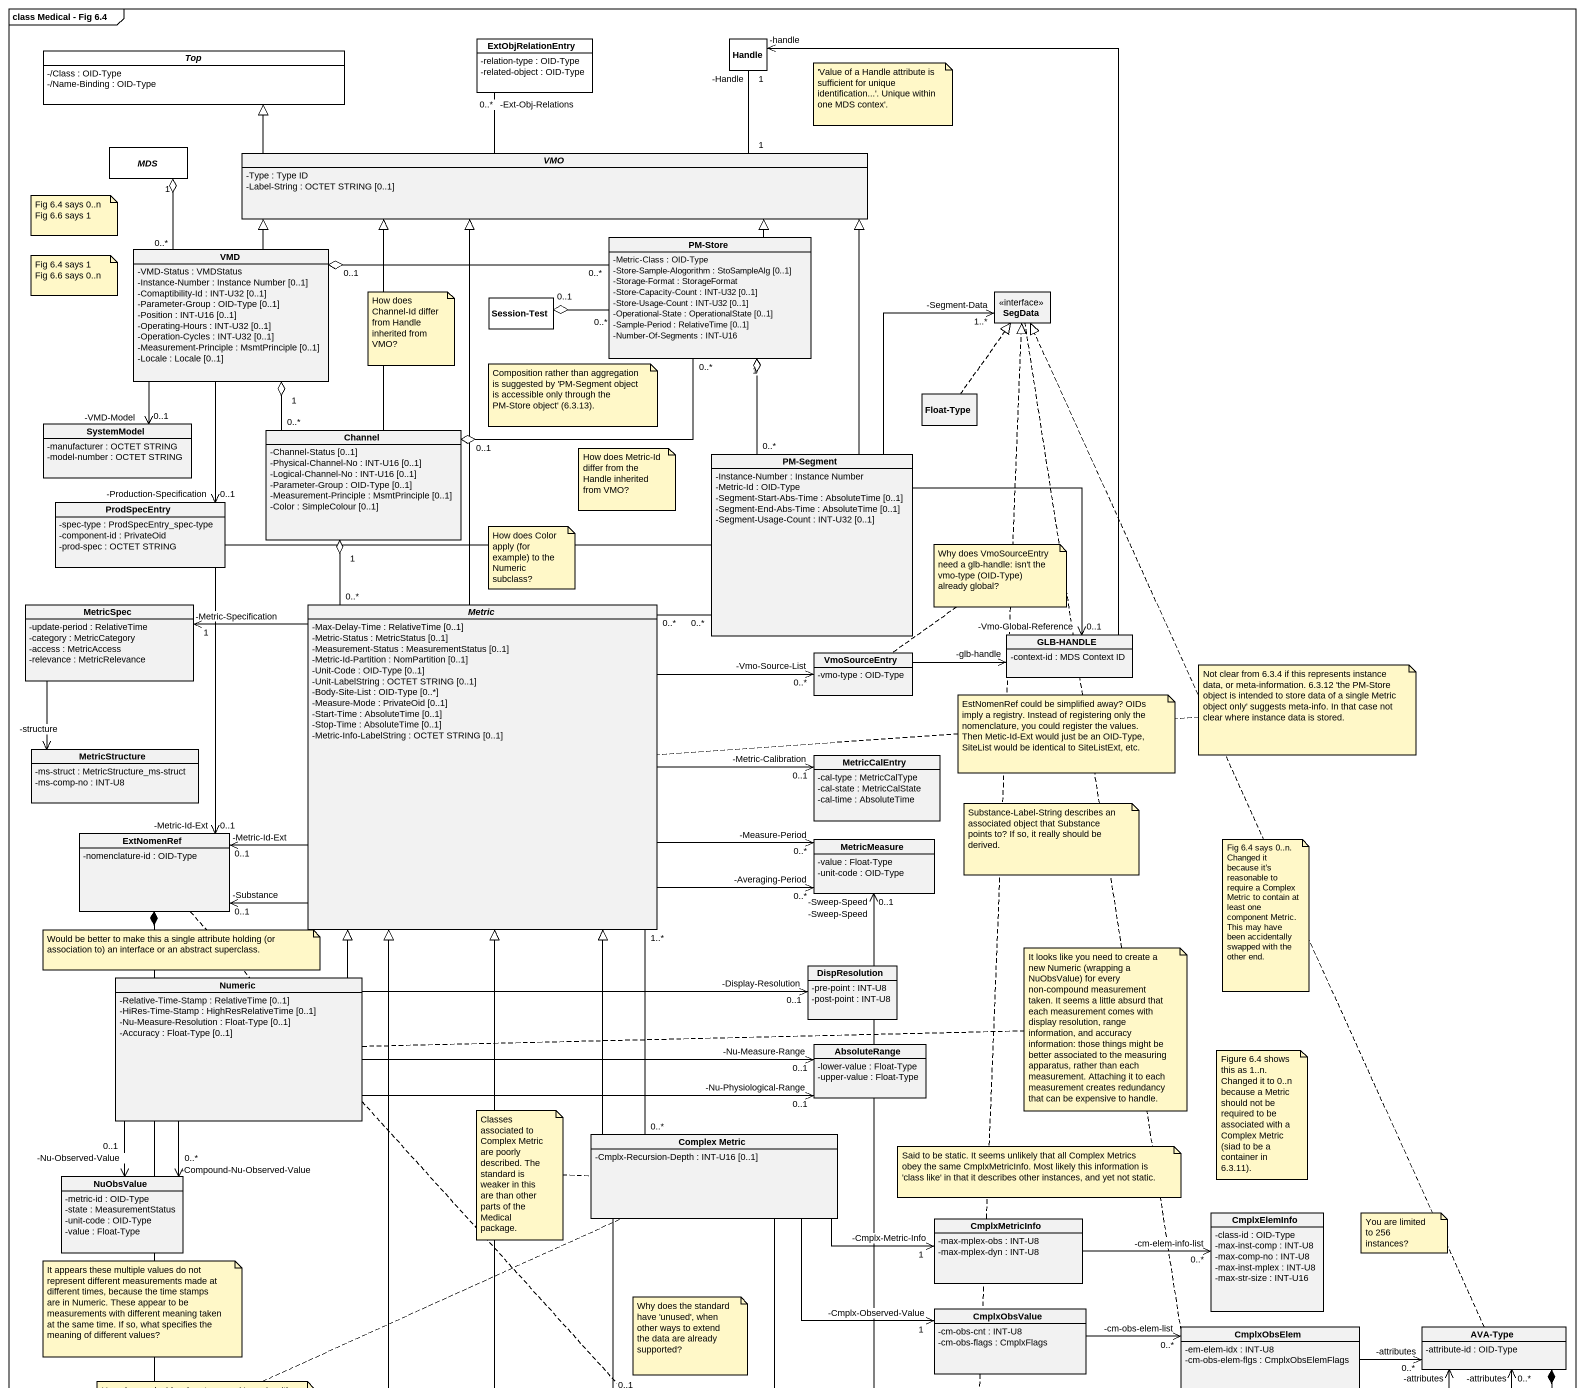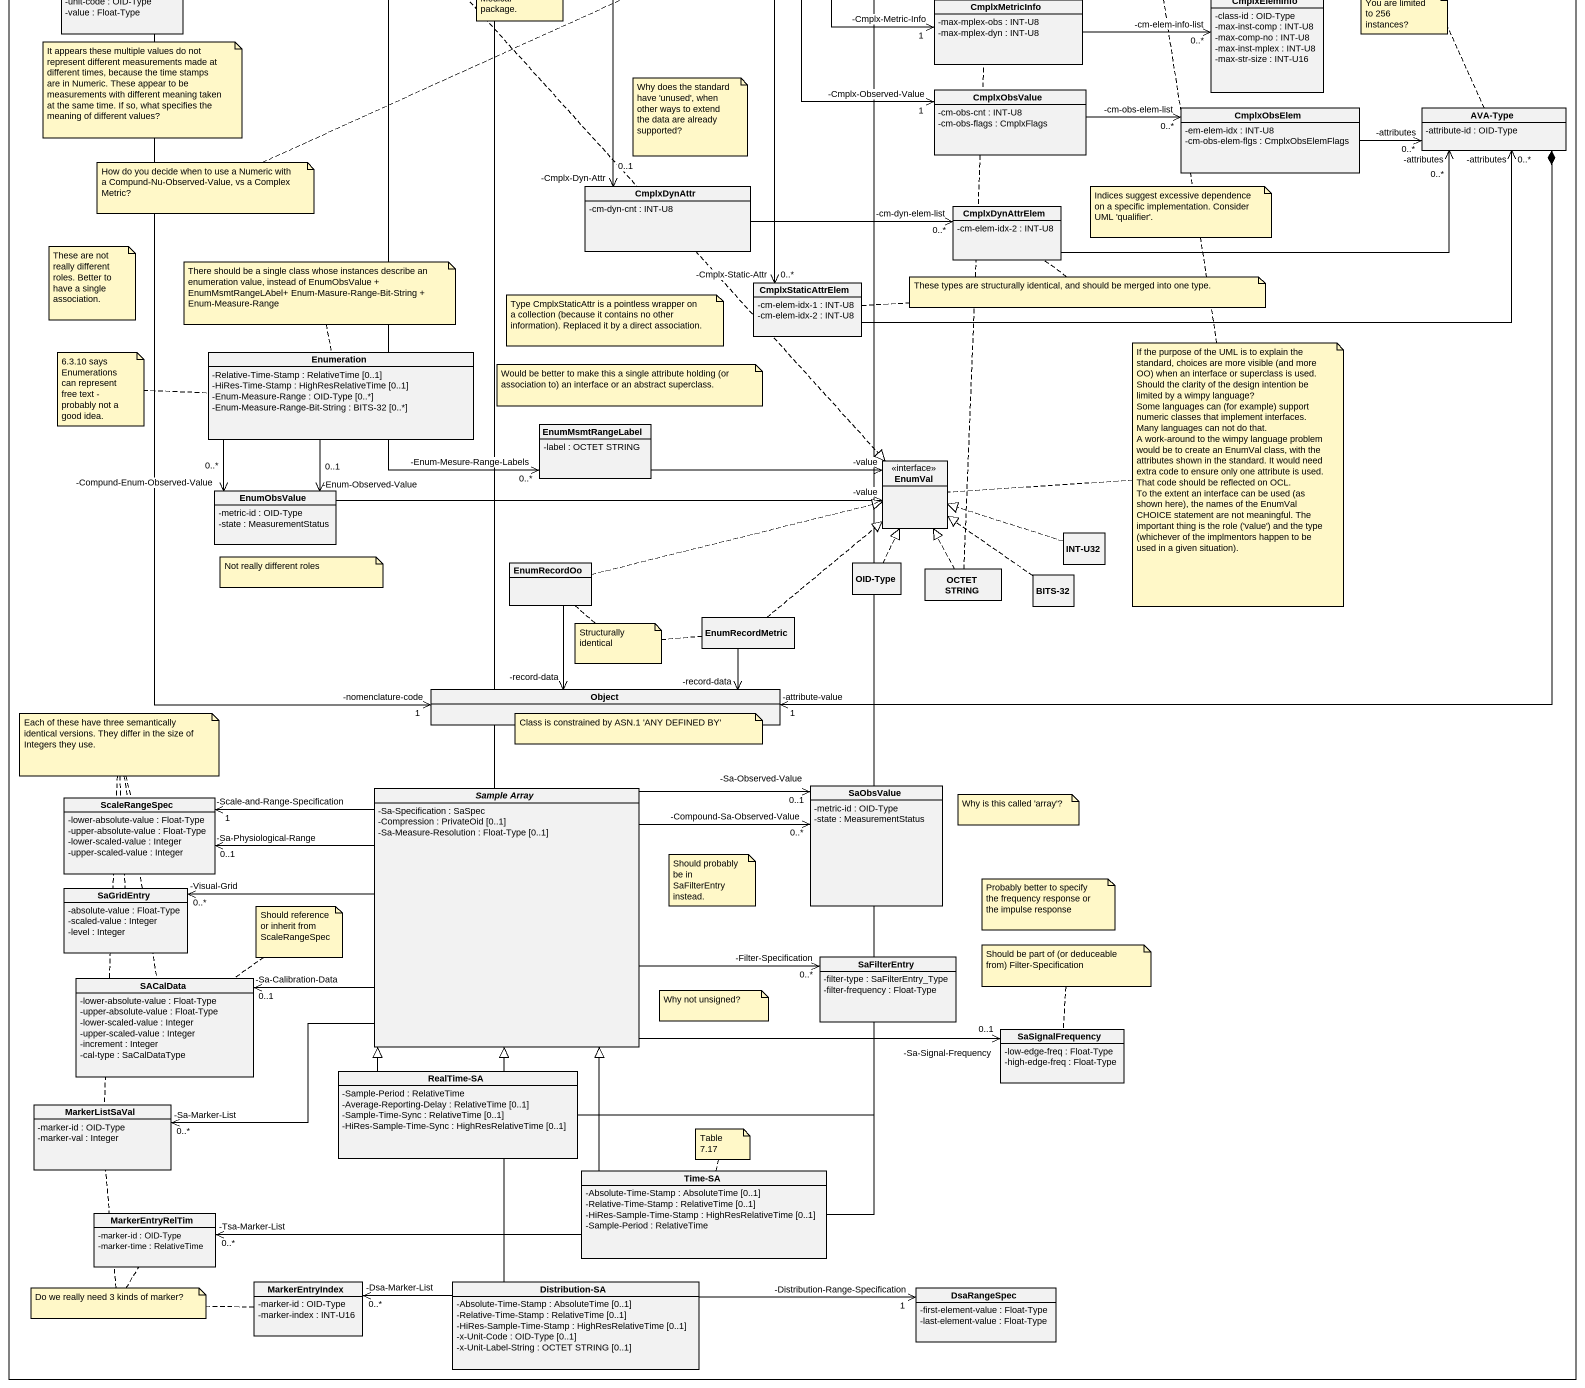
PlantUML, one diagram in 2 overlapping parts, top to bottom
@startuml
mainframe class Medical - Fig 6.4
hide circle
hide empty members
skinparam classAttributeIconSize 0
abstract class "Top" as Top_ #FFFFFF {
  -/Class : OID-Type
  -/Name-Binding : OID-Type
}
class ExtObjRelationEntry #FFFFFF {
  -relation-type : OID-Type
  -related-object : OID-Type
}
class Handle #FFFFFF
abstract class MDS #FFFFFF
abstract class VMO {
  -Type : Type ID
  -Label-String : OCTET STRING [0..1]
}
class VMD {
  -VMD-Status : VMDStatus
  -Instance-Number : Instance Number [0..1]
  -Comaptibility-Id : INT-U32 [0..1]
  -Parameter-Group : OID-Type [0..1]
  -Position : INT-U16 [0..1]
  -Operating-Hours : INT-U32 [0..1]
  -Operation-Cycles : INT-U32 [0..1]
  -Measurement-Principle : MsmtPrinciple [0..1]
  -Locale : Locale [0..1]
}
class "PM-Store" as PM_Store {
  -Metric-Class : OID-Type
  -Store-Sample-Alogorithm : StoSampleAlg [0..1]
  -Storage-Format : StorageFormat
  -Store-Capacity-Count : INT-U32 [0..1]
  -Store-Usage-Count : INT-U32 [0..1]
  -Operational-State : OperationalState [0..1]
  -Sample-Period : RelativeTime [0..1]
  -Number-Of-Segments : INT-U16
}
class "Session-Test" as Session_Test #FFFFFF
interface SegData
class "Float-Type" as Float_Type
class SystemModel {
  -manufacturer : OCTET STRING
  -model-number : OCTET STRING
}
class Channel {
  -Channel-Status [0..1]
  -Physical-Channel-No : INT-U16 [0..1]
  -Logical-Channel-No : INT-U16 [0..1]
  -Parameter-Group : OID-Type [0..1]
  -Measurement-Principle : MsmtPrinciple [0..1]
  -Color : SimpleColour [0..1]
}
class "PM-Segment" as PM_Segment {
  -Instance-Number : Instance Number
  -Metric-Id : OID-Type
  -Segment-Start-Abs-Time : AbsoluteTime [0..1]
  -Segment-End-Abs-Time : AbsoluteTime [0..1]
  -Segment-Usage-Count : INT-U32 [0..1]
}
class ProdSpecEntry {
  -spec-type : ProdSpecEntry_spec-type
  -component-id : PrivateOid
  -prod-spec : OCTET STRING
}
class MetricSpec {
  -update-period : RelativeTime
  -category : MetricCategory
  -access : MetricAccess
  -relevance : MetricRelevance
}
abstract class Metric {
  -Max-Delay-Time : RelativeTime [0..1]
  -Metric-Status : MetricStatus [0..1]
  -Measurement-Status : MeasurementStatus [0..1]
  -Metric-Id-Partition : NomPartition [0..1]
  -Unit-Code : OID-Type [0..1]
  -Unit-LabelString : OCTET STRING [0..1]
  -Body-Site-List : OID-Type [0..*]
  -Measure-Mode : PrivateOid [0..1]
  -Start-Time : AbsoluteTime [0..1]
  -Stop-Time : AbsoluteTime [0..1]
  -Metric-Info-LabelString : OCTET STRING [0..1]
}
class VmoSourceEntry {
  -vmo-type : OID-Type
}
class "GLB-HANDLE" as GLB_HANDLE {
  -context-id : MDS Context ID
}
class MetricStructure {
  -ms-struct : MetricStructure_ms-struct
  -ms-comp-no : INT-U8
}
class MetricCalEntry {
  -cal-type : MetricCalType
  -cal-state : MetricCalState
  -cal-time : AbsoluteTime
}
class ExtNomenRef {
  -nomenclature-id : OID-Type
}
class MetricMeasure {
  -value : Float-Type
  -unit-code : OID-Type
}
class Numeric {
  -Relative-Time-Stamp : RelativeTime [0..1]
  -HiRes-Time-Stamp : HighResRelativeTime [0..1]
  -Nu-Measure-Resolution : Float-Type [0..1]
  -Accuracy : Float-Type [0..1]
}
class DispResolution {
  -pre-point : INT-U8
  -post-point : INT-U8
}
class AbsoluteRange {
  -lower-value : Float-Type
  -upper-value : Float-Type
}
class "Complex Metric" as Complex_Metric {
  -Cmplx-Recursion-Depth : INT-U16 [0..1]
}
class NuObsValue {
  -metric-id : OID-Type
  -state : MeasurementStatus
  -unit-code : OID-Type
  -value : Float-Type
}
class CmplxMetricInfo {
  -max-mplex-obs : INT-U8
  -max-mplex-dyn : INT-U8
}
class CmplxElemInfo {
  -class-id : OID-Type
  -max-inst-comp : INT-U8
  -max-comp-no : INT-U8
  -max-inst-mplex : INT-U8
  -max-str-size : INT-U16
}
class CmplxObsValue {
  -cm-obs-cnt : INT-U8
  -cm-obs-flags : CmplxFlags
}
class CmplxObsElem {
  -em-elem-idx : INT-U8
  -cm-obs-elem-flgs : CmplxObsElemFlags
}
class "AVA-Type" as AVA_Type {
  -attribute-id : OID-Type
}
class CmplxDynAttr {
  -cm-dyn-cnt : INT-U8
}
class CmplxDynAttrElem {
  -cm-elem-idx-2 : INT-U8
}
class CmplxStaticAttrElem {
  -cm-elem-idx-1 : INT-U8
  -cm-elem-idx-2 : INT-U8
}
class Enumeration {
  -Relative-Time-Stamp : RelativeTime [0..1]
  -HiRes-Time-Stamp : HighResRelativeTime [0..1]
  -Enum-Measure-Range : OID-Type [0..*]
  -Enum-Measure-Range-Bit-String : BITS-32 [0..*]
}
class EnumMsmtRangeLabel {
  -label : OCTET STRING
}
interface EnumVal
class EnumObsValue {
  -metric-id : OID-Type
  -state : MeasurementStatus
}
class "INT-U32" as INT_U32
class EnumRecordOo
class "OID-Type" as OID_Type
class "OCTET STRING" as OCTET_STRING
class "BITS-32" as BITS_32
class EnumRecordMetric
class "Object" as Object_
abstract class "Sample Array" as Sample_Array {
  -Sa-Specification : SaSpec
  -Compression : PrivateOid [0..1]
  -Sa-Measure-Resolution : Float-Type [0..1]
}
class SaObsValue {
  -metric-id : OID-Type
  -state : MeasurementStatus
}
class ScaleRangeSpec {
  -lower-absolute-value : Float-Type
  -upper-absolute-value : Float-Type
  -lower-scaled-value : Integer
  -upper-scaled-value : Integer
}
class SaGridEntry {
  -absolute-value : Float-Type
  -scaled-value : Integer
  -level : Integer
}
class SACalData {
  -lower-absolute-value : Float-Type
  -upper-absolute-value : Float-Type
  -lower-scaled-value : Integer
  -upper-scaled-value : Integer
  -increment : Integer
  -cal-type : SaCalDataType
}
class SaFilterEntry {
  -filter-type : SaFilterEntry_Type
  -filter-frequency : Float-Type
}
class SaSignalFrequency {
  -low-edge-freq : Float-Type
  -high-edge-freq : Float-Type
}
class "RealTime-SA" as RealTime_SA {
  -Sample-Period : RelativeTime
  -Average-Reporting-Delay : RelativeTime [0..1]
  -Sample-Time-Sync : RelativeTime [0..1]
  -HiRes-Sample-Time-Sync : HighResRelativeTime [0..1]
}
class MarkerListSaVal {
  -marker-id : OID-Type
  -marker-val : Integer
}
class "Time-SA" as Time_SA {
  -Absolute-Time-Stamp : AbsoluteTime [0..1]
  -Relative-Time-Stamp : RelativeTime [0..1]
  -HiRes-Sample-Time-Stamp : HighResRelativeTime [0..1]
  -Sample-Period : RelativeTime
}
class MarkerEntryRelTim {
  -marker-id : OID-Type
  -marker-time : RelativeTime
}
class MarkerEntryIndex {
  -marker-id : OID-Type
  -marker-index : INT-U16
}
class "Distribution-SA" as Distribution_SA {
  -Absolute-Time-Stamp : AbsoluteTime [0..1]
  -Relative-Time-Stamp : RelativeTime [0..1]
  -HiRes-Sample-Time-Stamp : HighResRelativeTime [0..1]
  -x-Unit-Code : OID-Type [0..1]
  -x-Unit-Label-String : OCTET STRING [0..1]
}
class DsaRangeSpec {
  -first-element-value : Float-Type
  -last-element-value : Float-Type
}
Handle "1\n-Handle" -- "1" VMO
Handle "-handle" <-- GLB_HANDLE
MDS "1" o-- "0..*" VMD
VMO -left-|> Top_
VMO -up- "0..*\n-Ext-Obj-Relations" ExtObjRelationEntry
VMD -right-|> VMO
VMD "0..1" o-right- "0..*" PM_Store
VMD --> "0..1\n-VMD-Model" SystemModel
VMD "1" o-- "0..*" Channel
VMD --> "-Production-Specification\n0..1" ProdSpecEntry
PM_Store -up-|> VMO
PM_Store "1" o-- "0..*" PM_Segment
Session_Test "0..1" o-right- "0..*" PM_Store
SegData "-Segment-Data\n1..*" <-- PM_Segment
Float_Type .up.|> SegData
Channel -up-|> VMO
Channel "0..1" o-right- "0..*" PM_Store
Channel "1" o-- "0..*" Metric
PM_Segment -up-|> VMO
PM_Segment -right-> "-Vmo-Global-Reference\n0..1" GLB_HANDLE
PM_Segment -left-> "-Metric-Id-Ext\n0..1" ExtNomenRef
MetricSpec --> "-structure" MetricStructure
Metric -up-|> VMO
Metric "0..*" -up- "0..*" PM_Segment
Metric -left-> "-Metric-Specification\n1" MetricSpec
Metric -right-> "-Vmo-Source-List\n0..*" VmoSourceEntry
Metric -left-> "-Metric-Id-Ext\n0..1" ExtNomenRef
Metric -left-> "-Substance\n0..1" ExtNomenRef
VmoSourceEntry -right-> "-glb-handle" GLB_HANDLE
MetricCalEntry "-Metric-Calibration\n0..1" <-left- Metric
ExtNomenRef ..|> EnumVal
ExtNomenRef *--> "-nomenclature-code\n1" Object_
MetricMeasure "-Averaging-Period\n0..*" <-left- Metric
MetricMeasure "-Measure-Period\n0..*" <-left- Metric
MetricMeasure "-Sweep-Speed\n0..1" <-- RealTime_SA
MetricMeasure "-Sweep-Speed" <-- Time_SA
Numeric -up-|> Metric
DispResolution "-Display-Resolution\n0..1" <-left- Numeric
AbsoluteRange "-Nu-Measure-Range\n0..1" <-left- Numeric
AbsoluteRange "-Nu-Physiological-Range\n0..1" <-left- Numeric
Complex_Metric -up-|> Metric
Complex_Metric "0..*" -up- "1..*" Metric
NuObsValue "-Nu-Observed-Value\n0..1" <-up- Numeric
NuObsValue "-Compound-Nu-Observed-Value\n0..*" <-up- Numeric
CmplxMetricInfo "-Cmplx-Metric-Info\n1" <-left- Complex_Metric
CmplxElemInfo "-cm-elem-info-list\n0..*" <-left- CmplxMetricInfo
CmplxObsValue "-Cmplx-Observed-Value\n1" <-left- Complex_Metric
CmplxObsElem "-cm-obs-elem-list\n0..*" <-left- CmplxObsValue
AVA_Type .up.|> SegData
AVA_Type "-attributes\n0..*" <-left- CmplxObsElem
AVA_Type *--> "-attribute-value\n1" Object_
CmplxDynAttr "-Cmplx-Dyn-Attr\n0..1" <-up- Complex_Metric
CmplxDynAttrElem -right-> "0..*\n-attributes" AVA_Type
CmplxDynAttrElem "-cm-dyn-elem-list\n0..*" <-left- CmplxDynAttr
CmplxStaticAttrElem "-Cmplx-Static-Attr\n0..*" <-up- Complex_Metric
CmplxStaticAttrElem -right-> "-attributes\n0..*" AVA_Type
Enumeration -up-|> Metric
Enumeration --> "-Enum-Observed-Value\n0..1" EnumObsValue
EnumMsmtRangeLabel "-Enum-Mesure-Range-Labels\n0..*" <-left- Enumeration
EnumVal "-value" <-left- EnumMsmtRangeLabel
EnumObsValue "-Compund-Enum-Observed-Value\n0..*" <-up- Enumeration
EnumObsValue -right-> "-value" EnumVal
INT_U32 .left.|> EnumVal
EnumRecordOo .right.|> EnumVal
EnumRecordOo --> "-record-data" Object_
OID_Type .up.|> EnumVal
OCTET_STRING .up.|> SegData
OCTET_STRING .up.|> EnumVal
BITS_32 .up.|> EnumVal
EnumRecordMetric .up.|> EnumVal
EnumRecordMetric -left-> "-record-data" Object_
Sample_Array -up-|> Metric
Sample_Array -right-> "-Compound-Sa-Observed-Value\n0..*" SaObsValue
Sample_Array -left-> "-Scale-and-Range-Specification\n1" ScaleRangeSpec
Sample_Array -left-> "-Sa-Physiological-Range\n0..1" ScaleRangeSpec
Sample_Array -left-> "-Visual-Grid\n0..*" SaGridEntry
Sample_Array -left-> "-Sa-Calibration-Data\n0..1" SACalData
Sample_Array -left-> "0..*\n-Sa-Marker-List" MarkerListSaVal
SaObsValue "-Sa-Observed-Value\n0..1" <-left- Sample_Array
SaFilterEntry "-Filter-Specification\n0..*" <-left- Sample_Array
SaSignalFrequency "-Sa-Signal-Frequency\n0..1" <-left- Sample_Array
RealTime_SA -up-|> Sample_Array
Time_SA -up-|> Sample_Array
Time_SA -left-> "-Tsa-Marker-List\n0..*" MarkerEntryRelTim
Distribution_SA -up-|> Sample_Array
Distribution_SA -left-> "0..*\n-Dsa-Marker-List" MarkerEntryIndex
DsaRangeSpec "-Distribution-Range-Specification\n1" <-left- Distribution_SA
note as N1
  ~'Value of a Handle attribute is sufficient for unique identification...'. Unique within one MDS contex'.
end note
note as N2
  Fig 6.4 says 0..n
  Fig 6.6 says 1
end note
note as N3
  Fig 6.4 says 1
  Fig 6.6 says 0..n
end note
note as N4
  How does Channel-Id differ from Handle inherited from VMO?
end note
note as N5
  Composition rather than aggregation is suggested by 'PM-Segment object is accessible only through the PM-Store object' (6.3.13).
end note
note as N6
  How does Metric-Id differ from the Handle inherited from VMO?
end note
note as N7
  How does Color apply (for example) to the Numeric subclass?
end note
note top of VmoSourceEntry : Why does VmoSourceEntry need a glb-handle: isn't the vmo-type (OID-Type) already global?
note right of Metric : Not clear from 6.3.4 if this represents instance data, or meta-information. 6.3.12 'the PM-Store object is intended to store data of a single Metric object only' suggests meta-info. In that case not clear where instance data is stored.
note as N10
  EstNomenRef could be simplified away? OIDs imply a registry. Instead of registering only the nomenclature, you could register the values. Then Metic-Id-Ext would just be an OID-Type, SiteList would be identical to SiteListExt, etc.
end note
note as N11
  Substance-Label-String describes an associated object that Substance points to? If so, it really should be derived.
end note
note as N12
  Fig 6.4 says 0..n. Changed it because it's reasonable to require a Complex Metric to contain at least one component Metric. This may have been accidentally swapped with the other end.
end note
note as N13
  Would be better to make this a single attribute holding (or association to) an interface or an abstract superclass.
end note
note right of Numeric : It looks like you need to create a new Numeric (wrapping a NuObsValue) for every non-compound measurement taken. It seems a little absurd that each measurement comes with display resolution, range information, and accuracy information: those things might be better associated to the measuring apparatus, rather than each measurement. Attaching it to each measurement creates redundancy that can be expensive to handle.
note as N15
  Figure 6.4 shows this as 1..n. Changed it to 0..n because a Metric should not be required to be associated with a Complex Metric (siad to be a container in 6.3.11).
end note
note left of Complex_Metric : Classes associated to Complex Metric are poorly described. The standard is weaker in this are than other parts of the Medical package.
note as N17
  Said to be static. It seems unlikely that all Complex Metrics obey the same CmplxMetricInfo. Most likely this information is 'class like' in that it describes other instances, and yet not static.
end note
note as N18
  You are limited to 256 instances?
end note
note as N19
  It appears these multiple values do not represent different measurements made at different times, because the time stamps are in Numeric. These appear to be measurements with different meaning taken at the same time. If so, what specifies the meaning of different values?
end note
note as N20
  Why does the standard have 'unused', when other ways to extend the data are already supported?
end note
note left of Complex_Metric : How do you decide when to use a Numeric with a Compund-Nu-Observed-Value, vs a Complex Metric?
note as N22
  Indices suggest excessive dependence on a specific implementation. Consider UML 'qualifier'.
end note
note as N23
  These are not really different roles. Better to have a single association.
end note
note top of Enumeration : There should be a single class whose instances describe an enumeration value, instead of EnumObsValue + EnumMsmtRangeLAbel+ Enum-Masure-Range-Bit-String + Enum-Measure-Range
note as N25
  These types are structurally identical, and should be merged into one type.
end note
N25 .. CmplxDynAttrElem
N25 .. CmplxStaticAttrElem
note as N26
  Type CmplxStaticAttr is a pointless wrapper on a collection (because it contains no other information). Replaced it by a direct association.
end note
note left of Enumeration : 6.3.10 says Enumerations can represent free text - probably not a good idea.
note as N28
  If the purpose of the UML is to explain the standard, choices are more visible (and more OO) when an interface or superclass is used. Should the clarity of the design intention be limited by a wimpy language?
  Some languages can (for example) support numeric classes that implement interfaces. Many languages can not do that.
  A work-around to the wimpy language problem would be to create an EnumVal class, with the attributes shown in the standard. It would need extra code to ensure only one attribute is used. That code should be reflected on OCL.
  To the extent an interface can be used (as shown here), the names of the EnumVal CHOICE statement are not meaningful. The important thing is the role ('value') and the type (whichever of the implmentors happen to be used in a given situation).
end note
N28 .. EnumVal
N28 .. SegData
note as N29
  Would be better to make this a single attribute holding (or association to) an interface or an abstract superclass.
end note
note as N30
  Not really different roles
end note
note as N31
  Structurally identical
end note
N31 .. EnumRecordMetric
N31 .. EnumRecordOo
note as N32
  Each of these have three semantically identical versions. They differ in the size of Integers they use.
end note
N32 .. ScaleRangeSpec
N32 .. SaGridEntry
N32 .. SACalData
N32 .. MarkerListSaVal
note bottom of Object_ : Class is constrained by ASN.1 'ANY DEFINED BY'
note as N34
  Why is this called 'array'?
end note
note as N35
  Should probably be in SaFilterEntry instead.
end note
note as N36
  Probably better to specify the frequency response or the impulse response
end note
note top of SACalData : Should reference or inherit from ScaleRangeSpec
note top of SaSignalFrequency : Should be part of (or deduceable from) Filter-Specification
note as N39
  Why not unsigned?
end note
note top of Time_SA : Table 7.17
note as N41
  Do we really need 3 kinds of marker?
end note
N41 .. MarkerEntryRelTim
N41 .. MarkerListSaVal
N41 .. MarkerEntryIndex
@enduml
